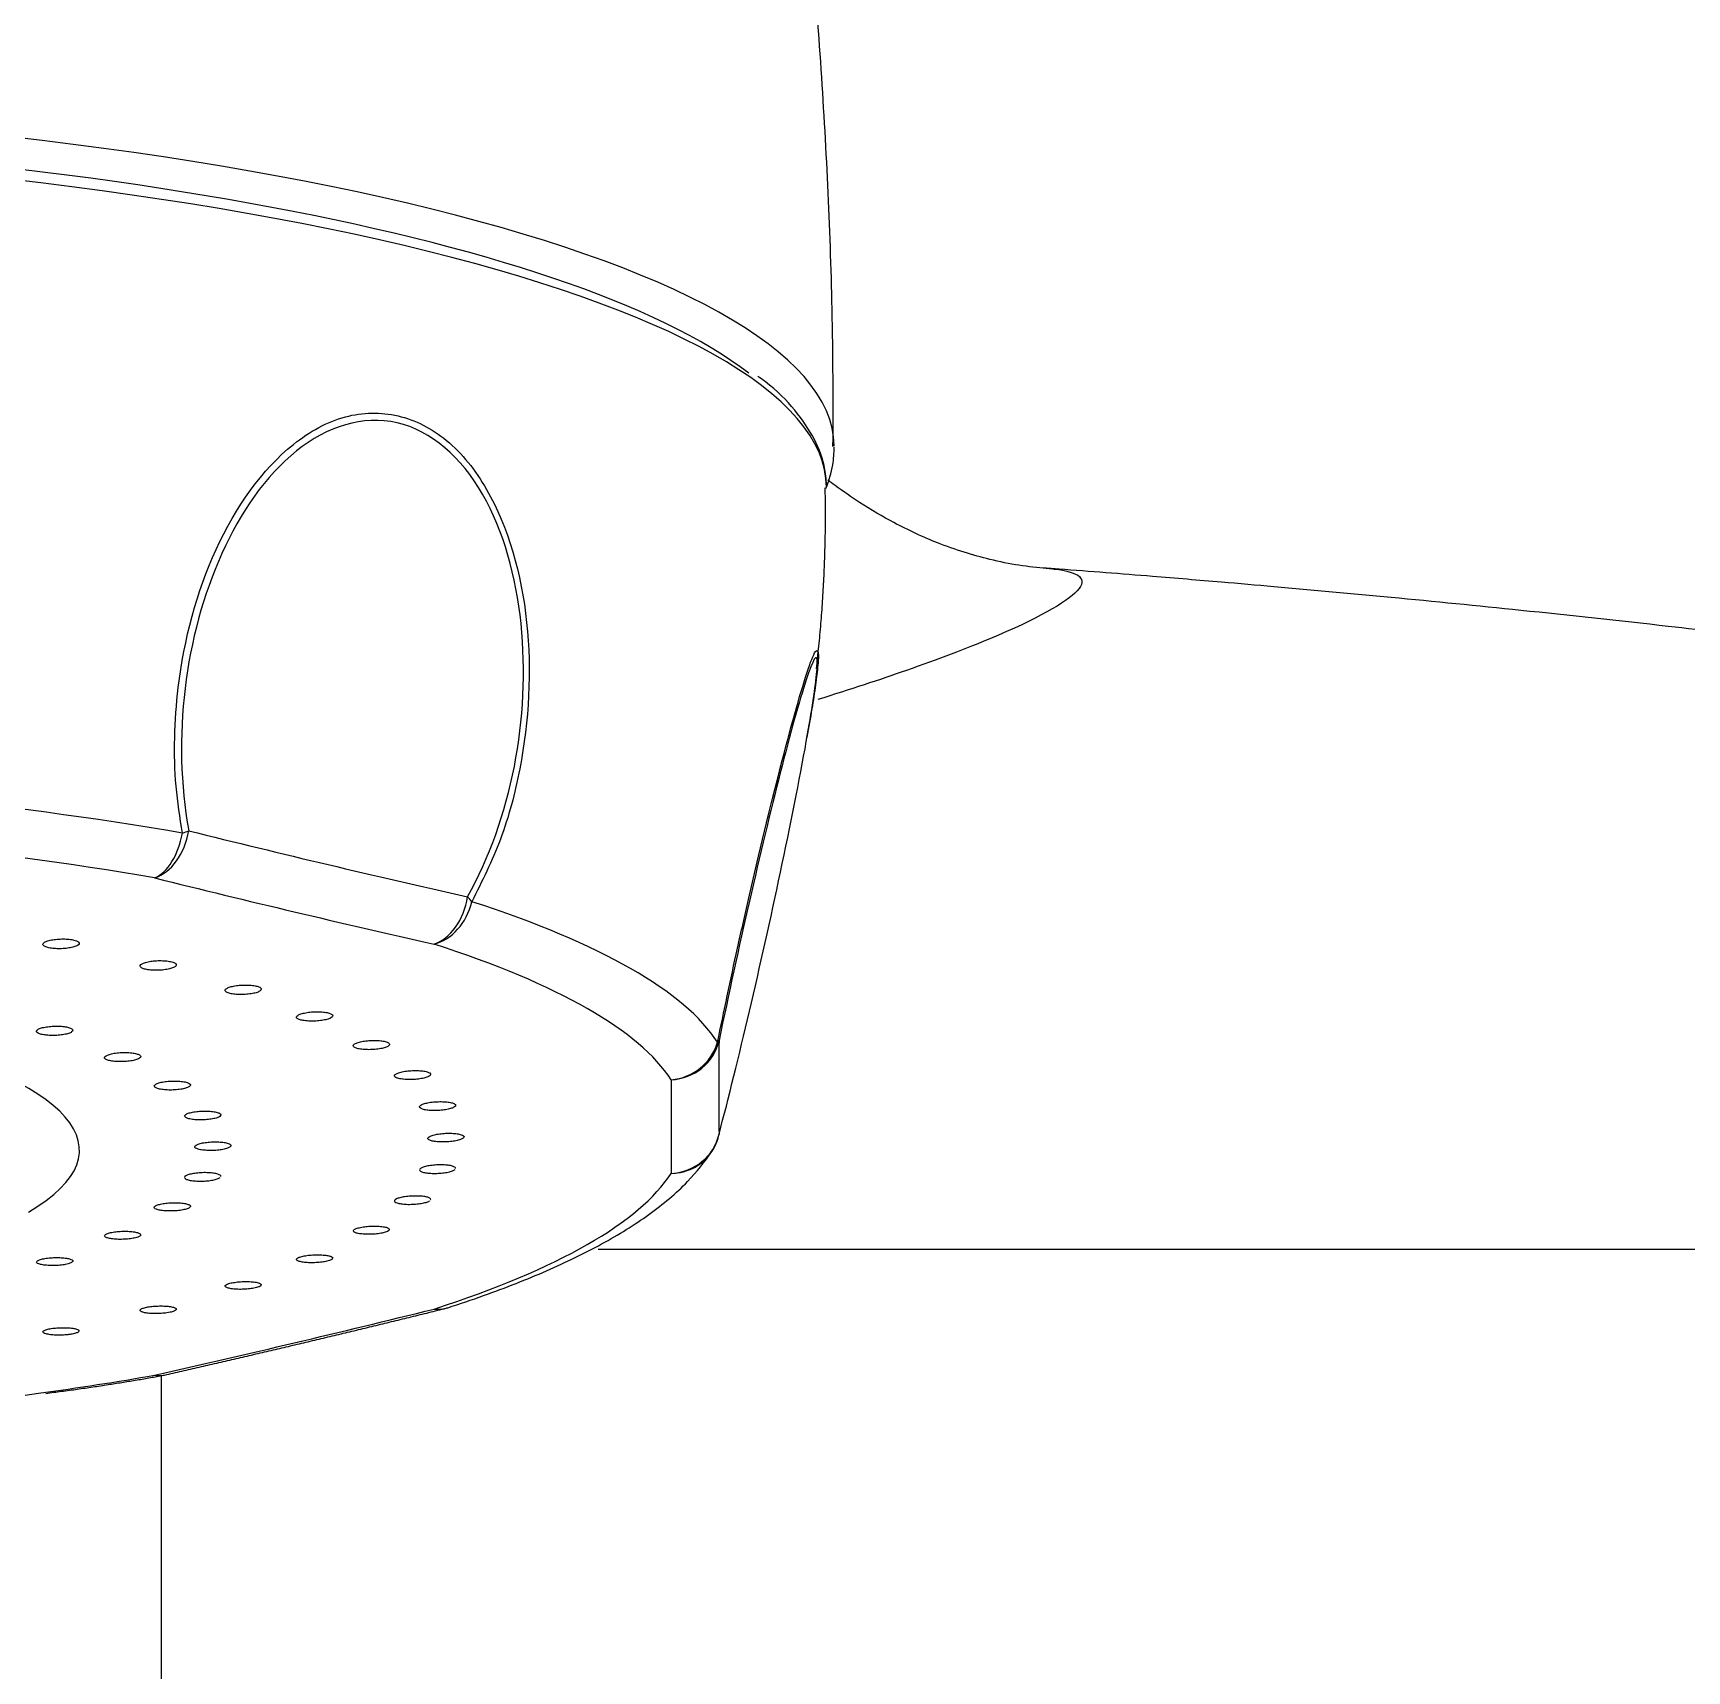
# Model space of a CAD drawing. Extents: x 0 to 1128, y 0 to 827.
# Drawn here: x 233.52 to 265.46, y 289.58 to 321.19 of the extents above; entities that cross this region are included whole.
import ezdxf

# ---------------------------------------------------------------- set-up
doc = ezdxf.new("R2010")
doc.units = 0
doc.header["$LTSCALE"] = 10
doc.header["$MEASUREMENT"] = 0
doc.layers.add('1', color=7, linetype='CONTINUOUS')

msp = doc.modelspace()

# ---------------------------------------------------------------- linework, layer by layer
at = {"layer": '1', "color": 7, "linetype": 'Continuous'}
for centre, start, end in [((245.794, 300.152), 327.0484, 345.1927), ((241.222, 297.539), 283.8723, 287.8874), ((235.838, 296.263), 279.8594, 282.7719)]:
    msp.add_arc(centre, 1, start, end, dxfattribs=at)
for centre, major_axis, ratio, start_param, end_param in [((220.994, 313.209), (-27.999, 0), 0.236838, 3.144243, 6.283185), ((220.994, 312.721), (-27.549, 0), 0.236838, 3.437884, 5.927105), ((220.994, 312.427), (27.849, 0), 0.236838, 0, 1.570796), ((220.994, 300.775), (-26.048, 0), 0.236838, 4.079323, 4.560057), ((220.994, 300.084), (25.142, 0), 0.236838, 0.93773, 1.418464), ((235.838, 305.845), (-0.241, -0.97), 0.686308, 0.391151, 1.689167), ((235.838, 305.845), (-0.171, -0.985), 0.574787, 0.345704, 1.573396), ((235.838, 305.845), (0.984, 0.18), 0.233331, 5.283079, 5.446057), ((311.268, 762.187), (33.476, 462.978), 0.722222, 3.01709, 3.033495), ((310.764, 762.223), (-33.546, -463.938), 0.722222, 6.158683, 6.175087), ((241.222, 304.57), (0.22, 0.976), 0.687624, 3.51733, 4.815346), ((241.222, 304.57), (-0.307, -0.952), 0.78328, 0.442923, 1.670615), ((241.222, 304.57), (-0.872, 0.489), 0.377135, 3.872967, 4.035946), ((220.994, 300.775), (-26.048, 0), 0.236838, 3.293925, 3.774659), ((220.994, 300.084), (25.142, 0), 0.236838, 0.152332, 0.633066), ((220.994, 299.629), (-13.422, 0), 0.236838, 2.756257, 6.283185), ((245.794, 301.956), (1, -0.007), 0.969621, 4.770999, 6.069015), ((245.794, 301.956), (-0.839, -0.544), 0.960298, 1.06609, 2.293781), ((245.794, 301.956), (0.979, -0.202), 0.224663, 6.066829, 6.229807), ((348.66, 740.807), (99.13, 453.478), 0.051989, 2.8999, 2.916304), ((347.948, 740.962), (-99.335, -454.419), 0.051989, 6.041493, 6.057897), ((245.794, 300.152), (-1, -0.008), 0.973412, 1.614619, 2.912634), ((245.794, 300.152), (-0.967, 0.256), 0.638667, 3.141591, 3.209208), ((245.794, 300.152), (-0.839, 0.544), 0.960298, 2.179657, 3.141591), ((220.994, 300.084), (25.142, 0), 0.236838, 5.650119, 6.130853), ((310.764, 719.702), (-222.904, -408.262), 0.618244, 0.499123, 0.515527), ((241.222, 297.539), (-0.307, 0.952), 0.78328, 2.802823, 3.142088), ((241.222, 297.539), (0.24, -0.971), 0.683834, 5.996108, 6.283132), ((220.994, 300.084), (25.142, 0), 0.236838, 5.238687, 5.345455), ((235.838, 296.263), (-0.221, 0.975), 0.690098, 2.86771, 3.142038), ((235.838, 296.263), (-0.171, 0.985), 0.574787, 2.900042, 3.141609), ((220.994, 300.084), (25.142, 0), 0.236838, 4.864721, 5.238687)]:
    msp.add_ellipse(centre, major_axis=major_axis, ratio=ratio, start_param=start_param, end_param=end_param, dxfattribs=at)
for points, knots in [([(248.969, 313.215), (248.976, 314.099), (248.963, 316.577), (248.76, 320.64), (248.354, 325.388), (247.756, 330.099), (246.974, 334.765), (246.018, 339.379), (244.865, 343.925), (244.025, 346.954), (243.524, 348.449), (243.517, 348.469)], [0, 0, 0, 0, 0.073978, 0.207353, 0.340302, 0.472813, 0.604874, 0.73647, 0.867581, 0.998185, 1, 1, 1, 1]), ([(248.843, 312.429), (248.843, 312.544), (248.814, 312.855), (248.64, 313.359), (248.243, 313.923), (247.863, 314.324), (247.566, 314.533), (247.518, 314.566)], [0, 0, 0, 0, 0.148747, 0.407865, 0.672135, 0.948112, 1, 1, 1, 1]), ([(241.912, 304.52), (242.758, 306.027), (243.132, 307.97), (242.851, 310.704), (242.612, 311.578), (241.791, 313.004), (241.215, 313.516), (239.889, 313.824), (239.198, 313.601), (238.015, 312.652), (237.524, 311.939), (236.449, 309.554), (236.202, 307.577), (236.528, 305.795)], [0, 0, 0, 0, 0.25, 0.25, 0.375, 0.375, 0.5, 0.5, 0.625, 0.625, 0.75, 0.75, 1, 1, 1, 1]), ([(236.405, 305.749), (236.358, 306.049), (236.263, 306.653), (236.241, 307.601), (236.352, 309.174), (236.926, 311.329), (238.207, 313.144), (239.528, 313.869), (240.583, 313.887), (241.555, 313.396), (242.567, 312.125), (243.208, 309.849), (243.07, 307.428), (242.59, 305.614), (242.191, 304.818), (241.994, 304.425)], [0, 0, 0, 0, 0.040987, 0.082419, 0.125086, 0.24903, 0.37347, 0.437838, 0.499616, 0.561426, 0.625868, 0.75055, 0.875163, 0.938458, 1, 1, 1, 1]), ([(248.833, 312.404), (248.893, 312.552), (248.97, 312.818), (248.993, 313.089), (248.993, 313.207)], [0, 0, 0, 0, 0.572326, 1, 1, 1, 1]), ([(253.094, 310.863), (252.749, 310.881), (252.081, 310.988), (251.068, 311.299), (250.22, 311.688), (249.561, 312.073), (249.123, 312.375), (248.915, 312.528), (248.868, 312.563)], [0, 0, 0, 0, 0.292361, 0.534863, 0.727958, 0.872592, 0.971215, 1, 1, 1, 1]), ([(253.111, 310.861), (253.157, 310.857), (253.721, 310.8), (254.06, 310.524), (252.602, 309.712), (250.542, 308.93), (249.296, 308.52), (248.676, 308.328)], [0, 0, 0, 0, 0.027534, 0.359628, 0.688936, 0.857358, 1, 1, 1, 1]), ([(277.666, 308.047), (277.425, 308.085), (276.724, 308.193), (275.464, 308.386), (273.943, 308.608), (272.391, 308.826), (270.833, 309.037), (269.11, 309.261), (267.169, 309.501), (264.857, 309.771), (262.371, 310.04), (259.828, 310.293), (257.902, 310.47), (256.365, 310.603), (254.983, 310.717), (253.837, 310.809), (253.133, 310.859), (253.032, 310.866)], [0, 0, 0, 0, 0.053182, 0.142475, 0.212703, 0.268335, 0.32413, 0.390001, 0.466001, 0.54579, 0.653391, 0.747592, 0.832692, 0.870587, 0.920755, 0.988638, 1, 1, 1, 1]), ([(246.741, 301.712), (246.802, 302.01), (246.926, 302.611), (247.128, 303.541), (247.472, 305.069), (247.966, 307.12), (248.424, 308.764), (248.647, 309.338), (248.695, 309.264), (248.684, 309.058), (248.677, 308.983)], [0, 0, 0, 0, 0.077939, 0.156724, 0.237856, 0.473542, 0.710171, 0.83257, 0.950044, 1, 1, 1, 1]), ([(248.658, 308.867), (248.664, 308.936), (248.667, 308.993), (248.666, 309.255), (248.583, 309.109), (248.319, 308.302), (248.14, 307.655), (247.573, 305.43), (247.136, 303.52), (246.769, 301.743)], [0, 0, 0, 0, 0.047364, 0.047364, 0.285523, 0.285523, 0.523682, 0.523682, 1, 1, 1, 1]), ([(246.769, 299.939), (247.136, 301.327), (247.573, 303.191), (248.146, 305.896), (248.322, 306.776), (248.56, 308.11), (248.633, 308.588), (248.658, 308.867)], [0, 0, 0, 0, 0.52616, 0.52616, 0.78924, 0.78924, 1, 1, 1, 1]), ([(248.677, 308.983), (248.668, 308.881), (248.625, 308.525), (248.537, 307.987), (248.467, 307.598), (248.467, 307.598)], [0, 0, 0, 0, 0.355294, 0.999546, 1, 1, 1, 1]), ([(234.311, 303.684), (234.284, 303.691), (234.252, 303.696), (234.182, 303.704), (234.143, 303.706), (234.065, 303.706), (234.024, 303.705), (233.947, 303.698), (233.911, 303.693), (233.844, 303.68), (233.813, 303.672), (233.764, 303.655), (233.745, 303.645), (233.719, 303.624), (233.712, 303.613), (233.711, 303.592), (233.718, 303.582), (233.744, 303.563), (233.763, 303.554), (233.811, 303.538), (233.842, 303.532), (233.908, 303.523), (233.945, 303.519), (234.021, 303.517), (234.062, 303.517), (234.14, 303.522), (234.178, 303.526), (234.248, 303.537), (234.281, 303.544), (234.337, 303.56), (234.361, 303.57), (234.394, 303.59), (234.405, 303.6), (234.413, 303.621), (234.411, 303.632), (234.393, 303.652), (234.377, 303.662), (234.344, 303.675), (234.328, 303.68), (234.311, 303.684)], [0, 0, 0, 0, 0.053463, 0.053463, 0.106782, 0.106782, 0.161942, 0.161942, 0.214427, 0.214427, 0.268948, 0.268948, 0.322422, 0.322422, 0.37606, 0.37606, 0.430492, 0.430492, 0.483261, 0.483261, 0.537949, 0.537949, 0.590625, 0.590625, 0.644964, 0.644964, 0.698292, 0.698292, 0.751913, 0.751913, 0.806599, 0.806599, 0.859304, 0.859304, 0.914087, 0.914087, 0.96682, 0.96682, 1, 1, 1, 1]), ([(236.217, 303.259), (236.193, 303.266), (236.164, 303.273), (236.099, 303.282), (236.062, 303.285), (235.986, 303.288), (235.945, 303.288), (235.866, 303.284), (235.828, 303.28), (235.757, 303.269), (235.723, 303.262), (235.667, 303.246), (235.643, 303.236), (235.608, 303.217), (235.596, 303.206), (235.586, 303.185), (235.587, 303.175), (235.604, 303.155), (235.619, 303.146), (235.659, 303.129), (235.686, 303.121), (235.747, 303.11), (235.781, 303.106), (235.854, 303.101), (235.894, 303.1), (235.973, 303.102), (236.012, 303.105), (236.086, 303.114), (236.122, 303.12), (236.184, 303.135), (236.212, 303.144), (236.253, 303.163), (236.269, 303.173), (236.287, 303.193), (236.29, 303.204), (236.282, 303.225), (236.271, 303.234), (236.244, 303.249), (236.231, 303.254), (236.217, 303.259)], [0, 0, 0, 0, 0.053463, 0.053463, 0.106782, 0.106782, 0.161942, 0.161942, 0.214427, 0.214427, 0.268948, 0.268948, 0.322422, 0.322422, 0.37606, 0.37606, 0.430492, 0.430492, 0.483261, 0.483261, 0.537949, 0.537949, 0.590625, 0.590625, 0.644964, 0.644964, 0.698292, 0.698292, 0.751913, 0.751913, 0.806599, 0.806599, 0.859304, 0.859304, 0.914087, 0.914087, 0.96682, 0.96682, 1, 1, 1, 1]), ([(237.882, 302.78), (237.863, 302.788), (237.837, 302.796), (237.778, 302.807), (237.744, 302.811), (237.67, 302.816), (237.63, 302.817), (237.551, 302.815), (237.512, 302.812), (237.438, 302.804), (237.401, 302.798), (237.338, 302.784), (237.311, 302.775), (237.267, 302.757), (237.25, 302.747), (237.23, 302.726), (237.227, 302.715), (237.234, 302.695), (237.244, 302.685), (237.275, 302.668), (237.298, 302.66), (237.352, 302.647), (237.384, 302.642), (237.453, 302.634), (237.492, 302.632), (237.57, 302.632), (237.609, 302.634), (237.686, 302.641), (237.723, 302.646), (237.792, 302.658), (237.823, 302.666), (237.872, 302.684), (237.892, 302.693), (237.92, 302.713), (237.928, 302.724), (237.929, 302.745), (237.923, 302.755), (237.904, 302.77), (237.894, 302.775), (237.882, 302.78)], [0, 0, 0, 0, 0.053463, 0.053463, 0.106782, 0.106782, 0.161942, 0.161942, 0.214427, 0.214427, 0.268948, 0.268948, 0.322422, 0.322422, 0.37606, 0.37606, 0.430492, 0.430492, 0.483261, 0.483261, 0.537949, 0.537949, 0.590625, 0.590625, 0.644964, 0.644964, 0.698292, 0.698292, 0.751913, 0.751913, 0.806599, 0.806599, 0.859304, 0.859304, 0.914087, 0.914087, 0.96682, 0.96682, 1, 1, 1, 1]), ([(239.281, 302.256), (239.266, 302.265), (239.244, 302.273), (239.192, 302.286), (239.161, 302.291), (239.091, 302.298), (239.052, 302.3), (238.975, 302.301), (238.936, 302.299), (238.859, 302.293), (238.82, 302.288), (238.752, 302.275), (238.721, 302.268), (238.669, 302.251), (238.648, 302.241), (238.619, 302.221), (238.61, 302.211), (238.607, 302.191), (238.612, 302.181), (238.635, 302.162), (238.653, 302.154), (238.7, 302.139), (238.728, 302.133), (238.792, 302.124), (238.829, 302.121), (238.905, 302.118), (238.945, 302.119), (239.023, 302.123), (239.062, 302.127), (239.134, 302.138), (239.168, 302.145), (239.225, 302.161), (239.249, 302.169), (239.286, 302.189), (239.299, 302.199), (239.31, 302.219), (239.309, 302.229), (239.297, 302.245), (239.29, 302.251), (239.281, 302.256)], [0, 0, 0, 0, 0.053463, 0.053463, 0.106782, 0.106782, 0.161942, 0.161942, 0.214427, 0.214427, 0.268948, 0.268948, 0.322422, 0.322422, 0.37606, 0.37606, 0.430492, 0.430492, 0.483261, 0.483261, 0.537949, 0.537949, 0.590625, 0.590625, 0.644964, 0.644964, 0.698292, 0.698292, 0.751913, 0.751913, 0.806599, 0.806599, 0.859304, 0.859304, 0.914087, 0.914087, 0.96682, 0.96682, 1, 1, 1, 1]), ([(234.242, 301.985), (234.222, 301.994), (234.196, 302.001), (234.137, 302.012), (234.103, 302.017), (234.03, 302.022), (233.989, 302.023), (233.911, 302.022), (233.872, 302.019), (233.797, 302.012), (233.76, 302.006), (233.697, 301.992), (233.67, 301.984), (233.626, 301.966), (233.61, 301.957), (233.59, 301.937), (233.586, 301.926), (233.593, 301.906), (233.603, 301.897), (233.635, 301.879), (233.657, 301.871), (233.711, 301.858), (233.743, 301.853), (233.812, 301.845), (233.851, 301.843), (233.929, 301.842), (233.969, 301.844), (234.045, 301.85), (234.083, 301.854), (234.151, 301.866), (234.182, 301.874), (234.232, 301.891), (234.252, 301.9), (234.28, 301.92), (234.288, 301.93), (234.289, 301.95), (234.283, 301.96), (234.264, 301.975), (234.254, 301.98), (234.242, 301.985)], [0, 0, 0, 0, 0.053487, 0.053487, 0.106829, 0.106829, 0.162009, 0.162009, 0.214495, 0.214495, 0.269006, 0.269006, 0.32245, 0.32245, 0.376062, 0.376062, 0.430482, 0.430482, 0.483252, 0.483252, 0.537958, 0.537958, 0.590665, 0.590665, 0.645027, 0.645027, 0.698361, 0.698361, 0.751977, 0.751977, 0.806636, 0.806636, 0.859313, 0.859313, 0.914079, 0.914079, 0.966809, 0.966809, 1, 1, 1, 1]), ([(235.577, 301.467), (235.563, 301.475), (235.542, 301.483), (235.492, 301.497), (235.461, 301.503), (235.393, 301.511), (235.355, 301.513), (235.278, 301.515), (235.238, 301.514), (235.161, 301.509), (235.122, 301.505), (235.052, 301.493), (235.021, 301.486), (234.968, 301.47), (234.945, 301.461), (234.914, 301.442), (234.904, 301.432), (234.899, 301.412), (234.902, 301.402), (234.922, 301.384), (234.939, 301.375), (234.984, 301.36), (235.012, 301.354), (235.074, 301.344), (235.111, 301.34), (235.186, 301.337), (235.226, 301.337), (235.304, 301.34), (235.343, 301.343), (235.416, 301.352), (235.451, 301.359), (235.51, 301.374), (235.535, 301.382), (235.574, 301.4), (235.588, 301.41), (235.601, 301.43), (235.602, 301.44), (235.592, 301.455), (235.586, 301.461), (235.577, 301.467)], [0, 0, 0, 0, 0.053487, 0.053487, 0.106829, 0.106829, 0.162009, 0.162009, 0.214495, 0.214495, 0.269006, 0.269006, 0.32245, 0.32245, 0.376062, 0.376062, 0.430482, 0.430482, 0.483252, 0.483252, 0.537958, 0.537958, 0.590665, 0.590665, 0.645027, 0.645027, 0.698361, 0.698361, 0.751977, 0.751977, 0.806636, 0.806636, 0.859313, 0.859313, 0.914079, 0.914079, 0.966809, 0.966809, 1, 1, 1, 1]), ([(240.392, 301.695), (240.381, 301.704), (240.364, 301.712), (240.319, 301.727), (240.291, 301.733), (240.227, 301.742), (240.19, 301.745), (240.115, 301.748), (240.076, 301.747), (239.998, 301.743), (239.958, 301.74), (239.885, 301.729), (239.851, 301.723), (239.793, 301.707), (239.768, 301.698), (239.729, 301.68), (239.716, 301.669), (239.703, 301.649), (239.703, 301.64), (239.716, 301.621), (239.729, 301.611), (239.768, 301.596), (239.793, 301.589), (239.851, 301.578), (239.885, 301.574), (239.958, 301.569), (239.997, 301.568), (240.075, 301.57), (240.115, 301.573), (240.191, 301.581), (240.227, 301.587), (240.291, 301.601), (240.318, 301.61), (240.364, 301.627), (240.381, 301.637), (240.402, 301.657), (240.406, 301.667), (240.402, 301.683), (240.398, 301.689), (240.392, 301.695)], [0, 0, 0, 0, 0.053463, 0.053463, 0.106782, 0.106782, 0.161942, 0.161942, 0.214427, 0.214427, 0.268948, 0.268948, 0.322422, 0.322422, 0.37606, 0.37606, 0.430492, 0.430492, 0.483261, 0.483261, 0.537949, 0.537949, 0.590625, 0.590625, 0.644964, 0.644964, 0.698292, 0.698292, 0.751913, 0.751913, 0.806599, 0.806599, 0.859304, 0.859304, 0.914087, 0.914087, 0.96682, 0.96682, 1, 1, 1, 1]), ([(236.553, 300.905), (236.545, 300.914), (236.53, 300.923), (236.49, 300.938), (236.464, 300.945), (236.403, 300.955), (236.367, 300.959), (236.293, 300.963), (236.254, 300.964), (236.176, 300.962), (236.136, 300.959), (236.061, 300.95), (236.026, 300.945), (235.965, 300.931), (235.938, 300.923), (235.895, 300.905), (235.879, 300.895), (235.862, 300.876), (235.859, 300.866), (235.867, 300.847), (235.878, 300.838), (235.912, 300.821), (235.935, 300.814), (235.99, 300.802), (236.023, 300.797), (236.093, 300.791), (236.132, 300.789), (236.209, 300.79), (236.249, 300.791), (236.326, 300.798), (236.364, 300.803), (236.43, 300.815), (236.46, 300.823), (236.509, 300.839), (236.529, 300.849), (236.554, 300.868), (236.561, 300.878), (236.561, 300.893), (236.558, 300.899), (236.553, 300.905)], [0, 0, 0, 0, 0.053487, 0.053487, 0.106829, 0.106829, 0.162009, 0.162009, 0.214495, 0.214495, 0.269006, 0.269006, 0.32245, 0.32245, 0.376062, 0.376062, 0.430482, 0.430482, 0.483252, 0.483252, 0.537958, 0.537958, 0.590665, 0.590665, 0.645027, 0.645027, 0.698361, 0.698361, 0.751977, 0.751977, 0.806636, 0.806636, 0.859313, 0.859313, 0.914079, 0.914079, 0.966809, 0.966809, 1, 1, 1, 1]), ([(241.196, 301.105), (241.191, 301.114), (241.178, 301.123), (241.142, 301.138), (241.118, 301.145), (241.06, 301.156), (241.026, 301.161), (240.953, 301.165), (240.915, 301.166), (240.837, 301.165), (240.797, 301.162), (240.721, 301.154), (240.684, 301.148), (240.62, 301.135), (240.591, 301.127), (240.544, 301.109), (240.526, 301.099), (240.504, 301.08), (240.499, 301.07), (240.502, 301.051), (240.511, 301.041), (240.54, 301.025), (240.561, 301.017), (240.612, 301.005), (240.643, 300.999), (240.712, 300.993), (240.749, 300.991), (240.826, 300.99), (240.866, 300.992), (240.944, 300.998), (240.983, 301.003), (241.052, 301.015), (241.083, 301.022), (241.136, 301.039), (241.158, 301.048), (241.188, 301.067), (241.197, 301.077), (241.201, 301.093), (241.2, 301.099), (241.196, 301.105)], [0, 0, 0, 0, 0.053463, 0.053463, 0.106782, 0.106782, 0.161942, 0.161942, 0.214427, 0.214427, 0.268948, 0.268948, 0.322422, 0.322422, 0.37606, 0.37606, 0.430492, 0.430492, 0.483261, 0.483261, 0.537949, 0.537949, 0.590625, 0.590625, 0.644964, 0.644964, 0.698292, 0.698292, 0.751913, 0.751913, 0.806599, 0.806599, 0.859304, 0.859304, 0.914087, 0.914087, 0.96682, 0.96682, 1, 1, 1, 1]), ([(241.682, 300.495), (241.682, 300.505), (241.674, 300.514), (241.646, 300.53), (241.626, 300.538), (241.576, 300.551), (241.545, 300.556), (241.477, 300.563), (241.44, 300.565), (241.364, 300.565), (241.323, 300.564), (241.245, 300.558), (241.207, 300.554), (241.138, 300.542), (241.105, 300.535), (241.051, 300.519), (241.029, 300.51), (240.997, 300.491), (240.987, 300.482), (240.98, 300.462), (240.984, 300.453), (241.004, 300.435), (241.02, 300.427), (241.064, 300.413), (241.092, 300.407), (241.155, 300.398), (241.19, 300.396), (241.265, 300.393), (241.305, 300.393), (241.383, 300.397), (241.424, 300.401), (241.496, 300.411), (241.53, 300.417), (241.59, 300.432), (241.616, 300.44), (241.655, 300.458), (241.669, 300.468), (241.681, 300.483), (241.683, 300.489), (241.682, 300.495)], [0, 0, 0, 0, 0.053463, 0.053463, 0.106782, 0.106782, 0.161942, 0.161942, 0.214427, 0.214427, 0.268948, 0.268948, 0.322422, 0.322422, 0.37606, 0.37606, 0.430492, 0.430492, 0.483261, 0.483261, 0.537949, 0.537949, 0.590625, 0.590625, 0.644964, 0.644964, 0.698292, 0.698292, 0.751913, 0.751913, 0.806599, 0.806599, 0.859304, 0.859304, 0.914087, 0.914087, 0.96682, 0.96682, 1, 1, 1, 1]), ([(237.147, 300.314), (237.145, 300.323), (237.136, 300.332), (237.106, 300.349), (237.085, 300.356), (237.033, 300.369), (237, 300.374), (236.932, 300.381), (236.894, 300.383), (236.818, 300.384), (236.777, 300.383), (236.699, 300.377), (236.661, 300.372), (236.593, 300.361), (236.562, 300.354), (236.509, 300.338), (236.488, 300.329), (236.459, 300.311), (236.45, 300.301), (236.445, 300.282), (236.45, 300.272), (236.473, 300.255), (236.49, 300.247), (236.536, 300.233), (236.564, 300.227), (236.629, 300.218), (236.665, 300.215), (236.74, 300.212), (236.78, 300.213), (236.859, 300.216), (236.899, 300.22), (236.971, 300.23), (237.004, 300.236), (237.062, 300.25), (237.087, 300.259), (237.124, 300.277), (237.136, 300.286), (237.146, 300.302), (237.148, 300.308), (237.147, 300.314)], [0, 0, 0, 0, 0.053487, 0.053487, 0.106829, 0.106829, 0.162009, 0.162009, 0.214495, 0.214495, 0.269006, 0.269006, 0.32245, 0.32245, 0.376062, 0.376062, 0.430482, 0.430482, 0.483252, 0.483252, 0.537958, 0.537958, 0.590665, 0.590665, 0.645027, 0.645027, 0.698361, 0.698361, 0.751977, 0.751977, 0.806636, 0.806636, 0.859313, 0.859313, 0.914079, 0.914079, 0.966809, 0.966809, 1, 1, 1, 1]), ([(241.842, 299.876), (241.846, 299.886), (241.844, 299.895), (241.825, 299.912), (241.81, 299.92), (241.768, 299.934), (241.74, 299.941), (241.678, 299.949), (241.643, 299.952), (241.569, 299.955), (241.529, 299.955), (241.45, 299.952), (241.411, 299.948), (241.338, 299.939), (241.303, 299.933), (241.241, 299.918), (241.215, 299.91), (241.175, 299.892), (241.16, 299.883), (241.143, 299.864), (241.142, 299.855), (241.152, 299.837), (241.164, 299.828), (241.199, 299.813), (241.223, 299.806), (241.28, 299.796), (241.313, 299.792), (241.384, 299.787), (241.422, 299.786), (241.501, 299.788), (241.542, 299.79), (241.618, 299.798), (241.654, 299.803), (241.719, 299.816), (241.749, 299.824), (241.796, 299.841), (241.815, 299.85), (241.834, 299.865), (241.839, 299.871), (241.842, 299.876)], [0, 0, 0, 0, 0.053463, 0.053463, 0.106782, 0.106782, 0.161942, 0.161942, 0.214427, 0.214427, 0.268948, 0.268948, 0.322422, 0.322422, 0.37606, 0.37606, 0.430492, 0.430492, 0.483261, 0.483261, 0.537949, 0.537949, 0.590625, 0.590625, 0.644964, 0.644964, 0.698292, 0.698292, 0.751913, 0.751913, 0.806599, 0.806599, 0.859304, 0.859304, 0.914087, 0.914087, 0.96682, 0.96682, 1, 1, 1, 1]), ([(237.342, 299.708), (237.346, 299.717), (237.344, 299.727), (237.325, 299.744), (237.31, 299.752), (237.268, 299.767), (237.24, 299.773), (237.178, 299.782), (237.143, 299.786), (237.069, 299.789), (237.029, 299.79), (236.95, 299.787), (236.911, 299.784), (236.838, 299.775), (236.803, 299.769), (236.741, 299.755), (236.715, 299.747), (236.675, 299.73), (236.66, 299.721), (236.643, 299.702), (236.642, 299.692), (236.652, 299.674), (236.664, 299.666), (236.699, 299.65), (236.723, 299.643), (236.78, 299.632), (236.813, 299.628), (236.884, 299.623), (236.923, 299.621), (237.001, 299.622), (237.042, 299.624), (237.118, 299.631), (237.154, 299.636), (237.219, 299.649), (237.249, 299.656), (237.296, 299.673), (237.315, 299.681), (237.334, 299.696), (237.339, 299.702), (237.342, 299.708)], [0, 0, 0, 0, 0.053487, 0.053487, 0.106829, 0.106829, 0.162009, 0.162009, 0.214495, 0.214495, 0.269006, 0.269006, 0.32245, 0.32245, 0.376062, 0.376062, 0.430482, 0.430482, 0.483252, 0.483252, 0.537958, 0.537958, 0.590665, 0.590665, 0.645027, 0.645027, 0.698361, 0.698361, 0.751977, 0.751977, 0.806636, 0.806636, 0.859313, 0.859313, 0.914079, 0.914079, 0.966809, 0.966809, 1, 1, 1, 1]), ([(241.529, 296.587), (241.766, 296.663), (242.442, 296.892), (243.467, 297.295), (244.534, 297.813), (245.445, 298.38), (246.147, 298.968), (246.496, 299.404), (246.633, 299.609)], [0, 0, 0, 0, 0.094908, 0.27908, 0.464766, 0.65304, 0.844124, 1, 1, 1, 1]), ([(241.682, 299.273), (241.683, 299.277), (241.682, 299.281), (241.676, 299.294), (241.665, 299.302), (241.632, 299.317), (241.608, 299.324), (241.552, 299.335), (241.52, 299.339), (241.45, 299.344), (241.411, 299.345), (241.333, 299.344), (241.293, 299.342), (241.217, 299.334), (241.179, 299.329), (241.113, 299.317), (241.082, 299.309), (241.034, 299.293), (241.015, 299.284), (240.989, 299.266), (240.982, 299.257), (240.983, 299.238), (240.99, 299.23), (241.016, 299.214), (241.035, 299.206), (241.085, 299.194), (241.115, 299.189), (241.181, 299.182), (241.218, 299.18), (241.295, 299.18), (241.336, 299.181), (241.414, 299.186), (241.452, 299.19), (241.522, 299.201), (241.555, 299.208), (241.61, 299.223), (241.632, 299.232), (241.659, 299.246), (241.667, 299.252), (241.673, 299.258)], [0, 0, 0, 0, 0.02389, 0.02389, 0.078874, 0.078874, 0.135758, 0.135758, 0.189883, 0.189883, 0.246107, 0.246107, 0.301252, 0.301252, 0.356566, 0.356566, 0.412699, 0.412699, 0.467116, 0.467116, 0.523512, 0.523512, 0.577834, 0.577834, 0.633872, 0.633872, 0.688866, 0.688866, 0.744162, 0.744162, 0.800556, 0.800556, 0.854908, 0.854908, 0.911403, 0.911403, 0.965784, 0.965784, 1, 1, 1, 1]), ([(237.147, 299.12), (237.147, 299.124), (237.147, 299.127), (237.143, 299.139), (237.133, 299.147), (237.102, 299.163), (237.079, 299.17), (237.025, 299.182), (236.994, 299.186), (236.925, 299.193), (236.886, 299.194), (236.808, 299.195), (236.768, 299.193), (236.692, 299.187), (236.654, 299.183), (236.586, 299.171), (236.555, 299.164), (236.505, 299.149), (236.485, 299.14), (236.456, 299.122), (236.448, 299.113), (236.446, 299.095), (236.452, 299.086), (236.476, 299.069), (236.494, 299.061), (236.542, 299.048), (236.571, 299.043), (236.636, 299.035), (236.673, 299.032), (236.749, 299.03), (236.79, 299.031), (236.868, 299.035), (236.906, 299.038), (236.977, 299.048), (237.011, 299.055), (237.068, 299.069), (237.091, 299.077), (237.12, 299.091), (237.129, 299.097), (237.135, 299.102)], [0, 0, 0, 0, 0.018744, 0.018744, 0.074044, 0.074044, 0.13125, 0.13125, 0.185662, 0.185662, 0.242174, 0.242174, 0.29758, 0.29758, 0.35316, 0.35316, 0.409578, 0.409578, 0.464285, 0.464285, 0.520998, 0.520998, 0.57564, 0.57564, 0.631997, 0.631997, 0.687289, 0.687289, 0.742873, 0.742873, 0.799538, 0.799538, 0.854148, 0.854148, 0.910925, 0.910925, 0.965591, 0.965591, 1, 1, 1, 1]), ([(241.199, 298.674), (241.2, 298.675), (241.2, 298.675), (241.2, 298.684), (241.194, 298.693), (241.17, 298.709), (241.151, 298.717), (241.103, 298.729), (241.074, 298.734), (241.008, 298.741), (240.971, 298.743), (240.895, 298.744), (240.855, 298.743), (240.777, 298.738), (240.738, 298.734), (240.666, 298.724), (240.633, 298.717), (240.577, 298.703), (240.554, 298.695), (240.519, 298.677), (240.507, 298.668), (240.498, 298.65), (240.5, 298.641), (240.516, 298.624), (240.531, 298.616), (240.573, 298.603), (240.599, 298.597), (240.66, 298.589), (240.695, 298.585), (240.769, 298.582), (240.81, 298.582), (240.888, 298.586), (240.927, 298.589), (241.001, 298.597), (241.037, 298.603), (241.098, 298.617), (241.124, 298.624), (241.158, 298.638), (241.169, 298.643), (241.178, 298.649)], [0, 0, 0, 0, 0.003055, 0.003055, 0.059213, 0.059213, 0.117311, 0.117311, 0.172591, 0.172591, 0.230015, 0.230015, 0.286337, 0.286337, 0.342832, 0.342832, 0.400163, 0.400163, 0.455742, 0.455742, 0.513342, 0.513342, 0.568823, 0.568823, 0.626057, 0.626057, 0.682225, 0.682225, 0.738701, 0.738701, 0.796299, 0.796299, 0.851811, 0.851811, 0.909512, 0.909512, 0.965053, 0.965053, 1, 1, 1, 1]), ([(236.531, 298.512), (236.547, 298.52), (236.556, 298.53), (236.563, 298.547), (236.559, 298.556), (236.54, 298.573), (236.523, 298.581), (236.478, 298.594), (236.451, 298.6), (236.389, 298.609), (236.352, 298.612), (236.277, 298.615), (236.237, 298.615), (236.159, 298.612), (236.12, 298.609), (236.047, 298.6), (236.012, 298.594), (235.953, 298.581), (235.928, 298.573), (235.888, 298.556), (235.874, 298.547), (235.86, 298.529), (235.859, 298.52), (235.871, 298.503), (235.884, 298.495), (235.921, 298.48), (235.945, 298.474), (236.003, 298.464), (236.036, 298.46), (236.109, 298.455), (236.149, 298.454), (236.227, 298.455), (236.266, 298.457), (236.342, 298.464), (236.379, 298.469), (236.443, 298.481), (236.471, 298.489), (236.508, 298.501), (236.521, 298.507), (236.531, 298.512)], [0, 0, 0, 0, 0.053487, 0.053487, 0.106829, 0.106829, 0.162009, 0.162009, 0.214495, 0.214495, 0.269006, 0.269006, 0.32245, 0.32245, 0.376062, 0.376062, 0.430482, 0.430482, 0.483252, 0.483252, 0.537958, 0.537958, 0.590665, 0.590665, 0.645027, 0.645027, 0.698361, 0.698361, 0.751977, 0.751977, 0.806636, 0.806636, 0.859313, 0.859313, 0.914079, 0.914079, 0.966809, 0.966809, 1, 1, 1, 1]), ([(235.543, 297.951), (235.565, 297.959), (235.581, 297.968), (235.599, 297.985), (235.602, 297.994), (235.595, 298.011), (235.584, 298.02), (235.55, 298.035), (235.528, 298.041), (235.473, 298.052), (235.44, 298.056), (235.37, 298.062), (235.331, 298.063), (235.254, 298.063), (235.214, 298.062), (235.137, 298.056), (235.099, 298.051), (235.033, 298.04), (235.003, 298.034), (234.953, 298.019), (234.933, 298.01), (234.907, 297.993), (234.901, 297.984), (234.9, 297.967), (234.906, 297.958), (234.932, 297.942), (234.952, 297.935), (235, 297.923), (235.03, 297.918), (235.096, 297.91), (235.134, 297.908), (235.211, 297.906), (235.25, 297.907), (235.328, 297.911), (235.368, 297.915), (235.438, 297.924), (235.47, 297.93), (235.515, 297.941), (235.53, 297.946), (235.543, 297.951)], [0, 0, 0, 0, 0.053487, 0.053487, 0.106829, 0.106829, 0.162009, 0.162009, 0.214495, 0.214495, 0.269006, 0.269006, 0.32245, 0.32245, 0.376062, 0.376062, 0.430482, 0.430482, 0.483252, 0.483252, 0.537958, 0.537958, 0.590665, 0.590665, 0.645027, 0.645027, 0.698361, 0.698361, 0.751977, 0.751977, 0.806636, 0.806636, 0.859313, 0.859313, 0.914079, 0.914079, 0.966809, 0.966809, 1, 1, 1, 1]), ([(240.364, 298.059), (240.383, 298.068), (240.395, 298.077), (240.406, 298.094), (240.405, 298.103), (240.391, 298.12), (240.376, 298.128), (240.336, 298.141), (240.31, 298.147), (240.251, 298.156), (240.216, 298.159), (240.142, 298.162), (240.103, 298.163), (240.025, 298.16), (239.985, 298.157), (239.91, 298.149), (239.874, 298.143), (239.812, 298.131), (239.785, 298.123), (239.741, 298.107), (239.724, 298.098), (239.706, 298.081), (239.703, 298.072), (239.709, 298.055), (239.72, 298.046), (239.752, 298.032), (239.775, 298.025), (239.829, 298.015), (239.861, 298.011), (239.931, 298.006), (239.97, 298.004), (240.048, 298.005), (240.088, 298.007), (240.164, 298.013), (240.203, 298.018), (240.269, 298.03), (240.299, 298.037), (240.339, 298.049), (240.353, 298.054), (240.364, 298.059)], [0, 0, 0, 0, 0.053463, 0.053463, 0.106782, 0.106782, 0.161942, 0.161942, 0.214427, 0.214427, 0.268948, 0.268948, 0.322422, 0.322422, 0.37606, 0.37606, 0.430492, 0.430492, 0.483261, 0.483261, 0.537949, 0.537949, 0.590625, 0.590625, 0.644964, 0.644964, 0.698292, 0.698292, 0.751913, 0.751913, 0.806599, 0.806599, 0.859304, 0.859304, 0.914087, 0.914087, 0.96682, 0.96682, 1, 1, 1, 1]), ([(306.788, 297.711), (306.767, 297.711), (306.57, 297.711), (305.314, 297.711), (304.453, 297.711), (302.028, 297.711), (300.541, 297.711), (295.501, 297.711), (291.535, 297.71), (283.305, 297.712), (279.035, 297.712), (266.195, 297.708), (257.501, 297.711), (247.196, 297.711), (245.819, 297.711), (244.435, 297.711)], [0, 0, 0, 0, 0.108779, 0.108779, 0.192746, 0.192746, 0.276712, 0.276712, 0.444645, 0.444645, 0.612578, 0.612578, 0.948445, 0.948445, 1, 1, 1, 1]), ([(234.198, 297.434), (234.224, 297.441), (234.246, 297.449), (234.276, 297.465), (234.285, 297.474), (234.29, 297.491), (234.286, 297.5), (234.263, 297.516), (234.246, 297.523), (234.201, 297.536), (234.173, 297.541), (234.108, 297.55), (234.072, 297.552), (233.997, 297.555), (233.957, 297.555), (233.878, 297.552), (233.839, 297.549), (233.767, 297.54), (233.733, 297.535), (233.675, 297.522), (233.649, 297.514), (233.612, 297.498), (233.6, 297.49), (233.587, 297.473), (233.587, 297.464), (233.601, 297.447), (233.614, 297.44), (233.653, 297.426), (233.678, 297.42), (233.737, 297.41), (233.772, 297.406), (233.845, 297.402), (233.883, 297.401), (233.961, 297.402), (234.002, 297.404), (234.077, 297.411), (234.112, 297.416), (234.163, 297.425), (234.182, 297.429), (234.198, 297.434)], [0, 0, 0, 0, 0.053487, 0.053487, 0.106829, 0.106829, 0.162009, 0.162009, 0.214495, 0.214495, 0.269006, 0.269006, 0.32245, 0.32245, 0.376062, 0.376062, 0.430482, 0.430482, 0.483252, 0.483252, 0.537958, 0.537958, 0.590665, 0.590665, 0.645027, 0.645027, 0.698361, 0.698361, 0.751977, 0.751977, 0.806636, 0.806636, 0.859313, 0.859313, 0.914079, 0.914079, 0.966809, 0.966809, 1, 1, 1, 1]), ([(239.246, 297.499), (239.268, 297.506), (239.285, 297.515), (239.305, 297.532), (239.31, 297.541), (239.305, 297.558), (239.295, 297.566), (239.264, 297.581), (239.242, 297.587), (239.19, 297.598), (239.158, 297.602), (239.088, 297.607), (239.05, 297.609), (238.973, 297.609), (238.933, 297.607), (238.855, 297.601), (238.817, 297.597), (238.75, 297.586), (238.719, 297.579), (238.668, 297.564), (238.646, 297.556), (238.618, 297.539), (238.61, 297.53), (238.607, 297.513), (238.612, 297.505), (238.636, 297.489), (238.654, 297.482), (238.701, 297.47), (238.73, 297.465), (238.795, 297.458), (238.832, 297.456), (238.908, 297.454), (238.947, 297.455), (239.025, 297.459), (239.065, 297.463), (239.137, 297.472), (239.169, 297.478), (239.215, 297.489), (239.232, 297.494), (239.246, 297.499)], [0, 0, 0, 0, 0.053463, 0.053463, 0.106782, 0.106782, 0.161942, 0.161942, 0.214427, 0.214427, 0.268948, 0.268948, 0.322422, 0.322422, 0.37606, 0.37606, 0.430492, 0.430492, 0.483261, 0.483261, 0.537949, 0.537949, 0.590625, 0.590625, 0.644964, 0.644964, 0.698292, 0.698292, 0.751913, 0.751913, 0.806599, 0.806599, 0.859304, 0.859304, 0.914087, 0.914087, 0.96682, 0.96682, 1, 1, 1, 1]), ([(237.839, 296.976), (237.865, 296.983), (237.886, 296.991), (237.916, 297.007), (237.925, 297.016), (237.931, 297.033), (237.926, 297.041), (237.904, 297.056), (237.887, 297.063), (237.842, 297.075), (237.813, 297.081), (237.749, 297.088), (237.713, 297.091), (237.638, 297.093), (237.598, 297.092), (237.519, 297.089), (237.479, 297.085), (237.407, 297.076), (237.374, 297.071), (237.315, 297.058), (237.29, 297.05), (237.253, 297.034), (237.24, 297.026), (237.227, 297.009), (237.227, 297), (237.241, 296.984), (237.255, 296.977), (237.293, 296.964), (237.318, 296.958), (237.377, 296.949), (237.412, 296.945), (237.485, 296.942), (237.524, 296.941), (237.602, 296.943), (237.643, 296.945), (237.718, 296.953), (237.753, 296.958), (237.804, 296.967), (237.822, 296.971), (237.839, 296.976)], [0, 0, 0, 0, 0.053463, 0.053463, 0.106782, 0.106782, 0.161942, 0.161942, 0.214427, 0.214427, 0.268948, 0.268948, 0.322422, 0.322422, 0.37606, 0.37606, 0.430492, 0.430492, 0.483261, 0.483261, 0.537949, 0.537949, 0.590625, 0.590625, 0.644964, 0.644964, 0.698292, 0.698292, 0.751913, 0.751913, 0.806599, 0.806599, 0.859304, 0.859304, 0.914087, 0.914087, 0.96682, 0.96682, 1, 1, 1, 1]), ([(236.166, 296.499), (236.196, 296.505), (236.221, 296.512), (236.26, 296.527), (236.274, 296.536), (236.289, 296.552), (236.29, 296.561), (236.277, 296.577), (236.265, 296.584), (236.228, 296.597), (236.203, 296.603), (236.145, 296.613), (236.111, 296.616), (236.04, 296.62), (236.001, 296.621), (235.922, 296.62), (235.881, 296.618), (235.806, 296.611), (235.77, 296.607), (235.706, 296.595), (235.676, 296.589), (235.631, 296.574), (235.614, 296.566), (235.591, 296.55), (235.586, 296.541), (235.59, 296.525), (235.599, 296.517), (235.629, 296.503), (235.65, 296.496), (235.702, 296.485), (235.734, 296.481), (235.803, 296.475), (235.84, 296.474), (235.917, 296.473), (235.958, 296.474), (236.035, 296.479), (236.072, 296.483), (236.128, 296.491), (236.148, 296.495), (236.166, 296.499)], [0, 0, 0, 0, 0.053463, 0.053463, 0.106782, 0.106782, 0.161942, 0.161942, 0.214427, 0.214427, 0.268948, 0.268948, 0.322422, 0.322422, 0.37606, 0.37606, 0.430492, 0.430492, 0.483261, 0.483261, 0.537949, 0.537949, 0.590625, 0.590625, 0.644964, 0.644964, 0.698292, 0.698292, 0.751913, 0.751913, 0.806599, 0.806599, 0.859304, 0.859304, 0.914087, 0.914087, 0.96682, 0.96682, 1, 1, 1, 1]), ([(234.255, 296.075), (234.287, 296.08), (234.316, 296.087), (234.363, 296.101), (234.382, 296.108), (234.406, 296.125), (234.412, 296.133), (234.41, 296.149), (234.402, 296.157), (234.374, 296.171), (234.354, 296.178), (234.303, 296.189), (234.272, 296.193), (234.204, 296.199), (234.167, 296.201), (234.09, 296.202), (234.049, 296.202), (233.971, 296.197), (233.934, 296.194), (233.864, 296.184), (233.831, 296.178), (233.778, 296.165), (233.757, 296.158), (233.725, 296.142), (233.715, 296.134), (233.709, 296.118), (233.713, 296.11), (233.734, 296.095), (233.75, 296.088), (233.794, 296.076), (233.823, 296.07), (233.886, 296.063), (233.921, 296.06), (233.996, 296.057), (234.037, 296.057), (234.115, 296.06), (234.154, 296.063), (234.212, 296.069), (234.234, 296.072), (234.255, 296.075)], [0, 0, 0, 0, 0.053463, 0.053463, 0.106782, 0.106782, 0.161942, 0.161942, 0.214427, 0.214427, 0.268948, 0.268948, 0.322422, 0.322422, 0.37606, 0.37606, 0.430492, 0.430492, 0.483261, 0.483261, 0.537949, 0.537949, 0.590625, 0.590625, 0.644964, 0.644964, 0.698292, 0.698292, 0.751913, 0.751913, 0.806599, 0.806599, 0.859304, 0.859304, 0.914087, 0.914087, 0.96682, 0.96682, 1, 1, 1, 1])]:
    msp.add_open_spline(points, degree=3, knots=knots, dxfattribs=at)
for points, degree in [([(248.649, 308.921), (248.854, 310.663), (248.819, 312.417)], 2), ([(253.084, 310.863), (253.093, 310.863), (253.102, 310.862), (253.111, 310.861)], 3), ([(236.059, 295.288), (238.756, 295.899), (241.462, 296.568)], 2), ([(233.765, 294.934), (234.945, 295.083), (236.009, 295.278)], 2), ([(235.994, 295.276), (235.994, 275.428)], 1)]:
    msp.add_open_spline(points, degree=degree, dxfattribs=at)

doc.saveas('drawing.dxf')
